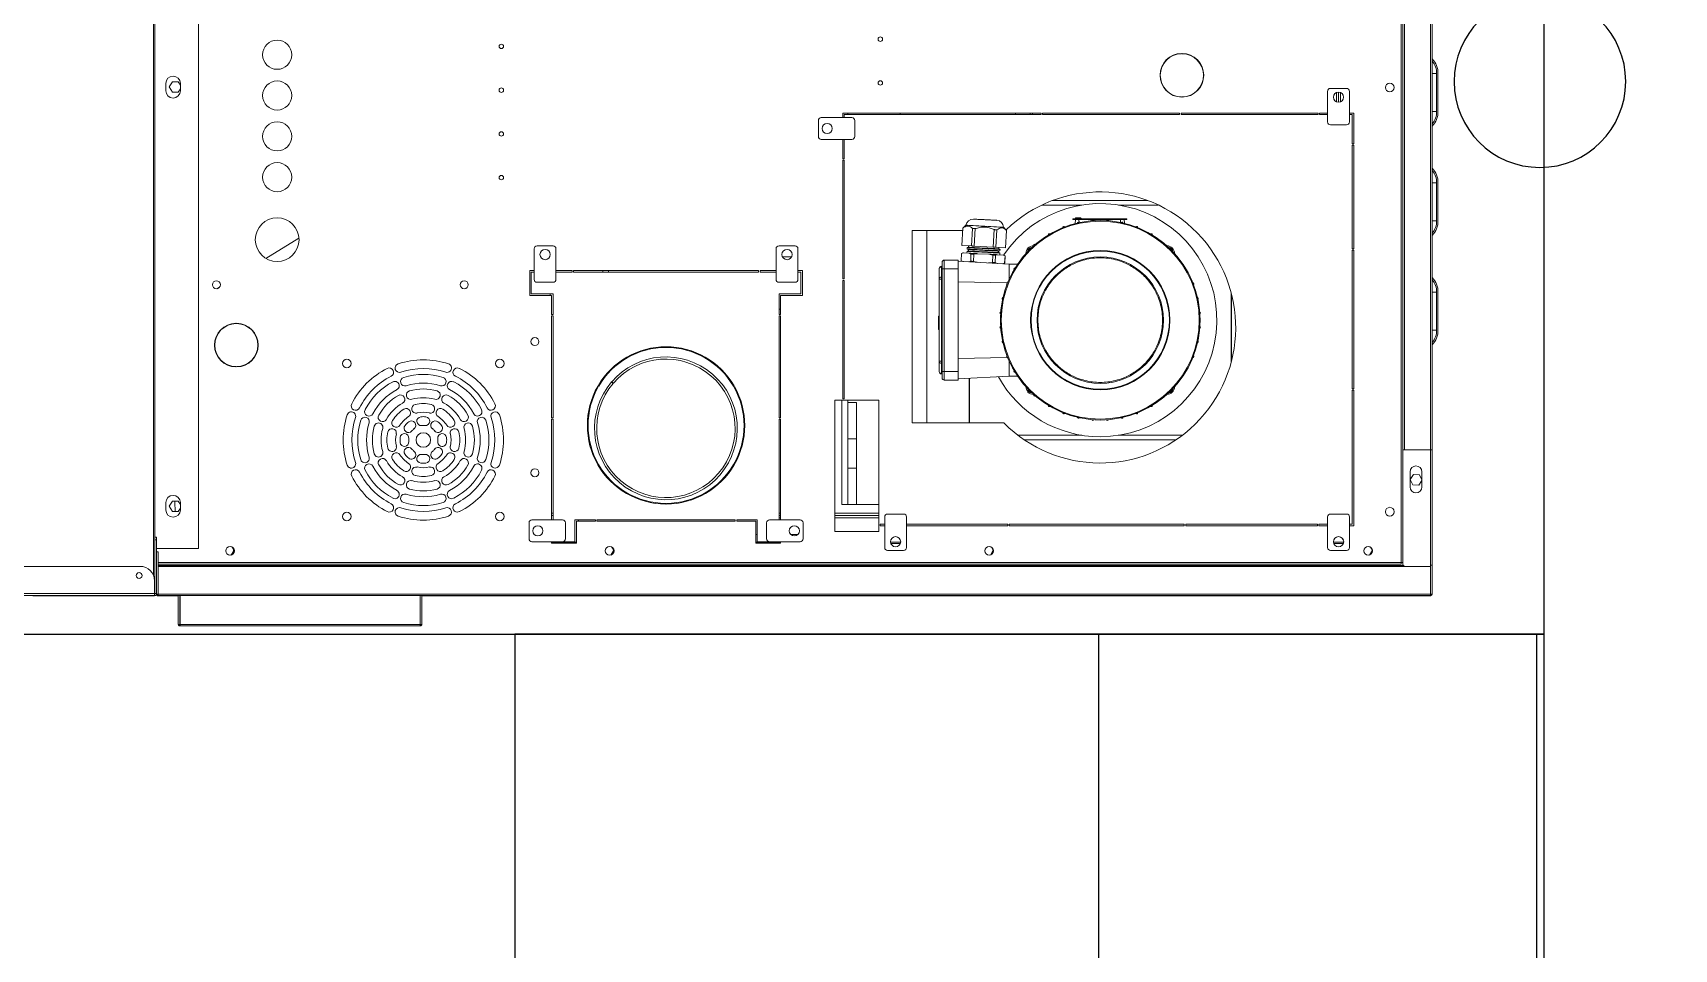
# Model space of a CAD drawing. Header units: millimetres. Extents: x 13502 to 23536, y 11874 to 14203.
# Drawn here: x 21986.2 to 22098.8, y 12847.5 to 12910.4 of the extents above; entities that cross this region are included whole.
import ezdxf

# ---------------------------------------------------------------- set-up
doc = ezdxf.new("R2010")
doc.units = ezdxf.units.MM
doc.linetypes.add('DASHDOT', pattern=[25.4, 12.7, -6.35, 0, -6.35])
for name, color, linetype in [('S2000-019 Su Tes İşaretler', 5, 'Continuous'), ('SIH', 4, 'Continuous'), ('wall', 4, 'Continuous')]:
    doc.layers.add(name, color=color, linetype=linetype)

# ---------------------------------------------------------------- blocks, each defined once
blk = doc.blocks.new('A$C75AA7FFD')
at = {"color": 1, "linetype": 'Continuous', "lineweight": 0}
for p, q in [((123.39, 64.68), (123.39, 4.35)), ((123.5, 5.87), (123.5, 64.64)), ((123.5, 4.35), (123.5, 64.64)), ((123.61, 12.07), (123.61, 64.63)), ((125.39, 12.07), (125.39, 63.68)), ((125.5, 12.07), (125.5, 63.75)), ((37.78, 53.57), (37.78, 3.47)), ((37.88, 53.57), (37.88, 3)), ((37.88, 6.08), (37.88, 45.02)), ((40.88, 5.3), (40.88, 44.55)), ((108.32, 39.27), (108.32, 39.25)), ((108.37, 39.25), (108.37, 39.27)), ((38.63, 37.21), (38.63, 36.71)), ((38.87, 36.97), (39.08, 37.33)), ((39.08, 37.33), (39.49, 37.33)), ((39.49, 37.33), (39.63, 37.09)), ((39.63, 36.71), (39.63, 37.21)), ((125.5, 37.89), (125.8, 37.89)), ((125.8, 37.89), (125.8, 35.29)), ((125.9, 37.94), (125.9, 37.89)), ((125.9, 37.89), (125.9, 35.29)), ((125.9, 37.89), (125.9, 35.29)), ((125.9, 37.89), (125.9, 37.89)), ((39.08, 36.61), (38.87, 36.97)), ((39.49, 36.61), (39.08, 36.61)), ((39.63, 36.85), (39.49, 36.61)), ((108.32, 36.3), (108.32, 36.27)), ((108.37, 36.27), (108.37, 36.3)), ((118.33, 34.57), (118.33, 36.67)), ((118.53, 36.87), (119.63, 36.87)), ((118.94, 36.59), (118.94, 35.95)), ((119.08, 35.92), (119.08, 36.62)), ((119.23, 35.95), (119.23, 36.59)), ((119.23, 36.59), (119.23, 35.95)), ((119.83, 36.67), (119.83, 34.57)), ((85.08, 34.87), (85.08, 35.17)), ((85.08, 35.17), (98.68, 35.17)), ((85.18, 35.07), (85.18, 34.87)), ((98.68, 35.07), (85.18, 35.07)), ((85.41, 35.17), (85.41, 35.07)), ((89.01, 35.17), (89.01, 35.07)), ((96.93, 35.17), (96.93, 35.07)), ((97.92, 35.17), (97.92, 35.07)), ((97.93, 35.17), (97.93, 35.07)), ((98.09, 35.17), (98.09, 35.07)), ((98.68, 35.17), (98.68, 35.07)), ((98.78, 35.07), (98.78, 35.17)), ((98.78, 35.17), (108.18, 35.17)), ((108.18, 35.07), (98.78, 35.07)), ((108.18, 35.17), (108.18, 35.07)), ((108.28, 35.07), (108.28, 35.17)), ((108.28, 35.17), (117.68, 35.17)), ((117.68, 35.07), (108.28, 35.07)), ((117.68, 35.17), (117.68, 35.07)), ((117.78, 35.07), (117.78, 35.17)), ((117.78, 35.17), (118.33, 35.17)), ((118.33, 35.07), (117.78, 35.07)), ((119.83, 35.17), (120.13, 35.17)), ((120.03, 35.07), (119.83, 35.07)), ((120.03, 33.07), (120.03, 35.07)), ((120.13, 35.17), (120.13, 33.07)), ((125.5, 35.29), (125.8, 35.29)), ((125.9, 35.29), (125.9, 35.24)), ((125.9, 35.29), (125.9, 35.29)), ((83.4, 33.57), (83.4, 34.67)), ((83.6, 34.87), (85.7, 34.87)), ((84.25, 34.36), (84.33, 34.22)), ((84.33, 34.02), (84.25, 33.88)), ((85.9, 34.67), (85.9, 33.57)), ((119.63, 34.37), (118.53, 34.37)), ((85.7, 33.37), (83.6, 33.37)), ((85.08, 32.04), (85.08, 33.37)), ((85.18, 33.37), (85.18, 32.04)), ((120.13, 33.07), (120.03, 33.07)), ((120.03, 32.97), (120.13, 32.97)), ((120.03, 25.87), (120.03, 32.97)), ((120.13, 32.97), (120.13, 25.87)), ((85.18, 32.04), (85.08, 32.04)), ((85.08, 23.8), (85.08, 31.94)), ((85.08, 31.94), (85.18, 31.94)), ((85.18, 31.94), (85.18, 23.8)), ((125.9, 30.44), (125.9, 30.39)), ((125.5, 30.39), (125.8, 30.39)), ((125.8, 30.39), (125.8, 27.79)), ((125.9, 30.39), (125.9, 27.79)), ((125.9, 30.39), (125.9, 27.79)), ((125.9, 30.39), (125.9, 30.39)), ((101.47, 28.87), (98.74, 28.87)), ((106.01, 29.17), (99.45, 29.17)), ((106.72, 28.87), (104, 28.87)), ((89.83, 13.92), (89.83, 27.12)), ((89.83, 27.12), (93.3, 27.12)), ((90.84, 13.92), (90.84, 27.12)), ((93.25, 26.09), (93.31, 27.29)), ((93.31, 27.29), (93.25, 26.09)), ((93.31, 27.29), (93.52, 27.48)), ((93.9, 26.06), (93.97, 27.26)), ((94.15, 27.25), (94.09, 26.05)), ((95.4, 25.98), (95.46, 27.18)), ((95.65, 27.17), (95.58, 25.97)), ((96.11, 27.35), (96.3, 27.13)), ((96.3, 27.13), (96.24, 25.93)), ((96.24, 25.94), (96.3, 27.13)), ((100.16, 27.32), (100.16, 27.32)), ((100.86, 27.93), (100.86, 27.87)), ((100.86, 27.93), (100.96, 27.93)), ((100.96, 27.87), (100.86, 27.87)), ((100.96, 27.93), (104.46, 27.93)), ((100.96, 27.93), (100.96, 27.87)), ((100.96, 27.93), (100.96, 27.93)), ((100.96, 27.93), (101.06, 27.93)), ((104.46, 27.87), (100.96, 27.87)), ((101.01, 27.6), (101.03, 27.87)), ((101.04, 27.96), (101.07, 27.96)), ((101.04, 27.93), (101.04, 27.96)), ((101.06, 27.98), (101.3, 27.98)), ((101.06, 27.93), (101.06, 27.93)), ((101.06, 27.93), (104.36, 27.93)), ((101.07, 27.93), (101.07, 27.96)), ((101.07, 27.96), (101.29, 27.96)), ((101.28, 27.87), (101.29, 27.68)), ((101.29, 27.93), (101.29, 27.96)), ((101.29, 27.96), (101.38, 27.96)), ((101.3, 27.98), (101.4, 27.98)), ((101.38, 27.96), (101.42, 27.96)), ((101.38, 27.93), (101.38, 27.96)), ((101.42, 27.93), (101.42, 27.96)), ((104.12, 27.68), (104.13, 27.87)), ((104.36, 27.93), (104.36, 27.93)), ((104.36, 27.93), (104.46, 27.93)), ((104.38, 27.87), (104.4, 27.62)), ((104.56, 27.93), (104.46, 27.93)), ((104.46, 27.87), (104.46, 27.93)), ((104.46, 27.93), (104.46, 27.93)), ((104.56, 27.87), (104.46, 27.87)), ((104.56, 27.93), (104.56, 27.87)), ((105.31, 27.32), (105.31, 27.32)), ((125.5, 27.79), (125.8, 27.79)), ((125.9, 27.79), (125.9, 27.74)), ((125.9, 27.79), (125.9, 27.79)), ((47.76, 26.59), (45.5, 25.2)), ((64.1, 26.07), (65.2, 26.07)), ((80.7, 26.07), (81.8, 26.07)), ((93.25, 26.09), (93.9, 26.06)), ((93.6, 25.85), (93.61, 25.95)), ((93.71, 25.97), (93.61, 25.95)), ((93.71, 25.97), (93.71, 26.07)), ((94.09, 26.05), (95.4, 25.98)), ((95.58, 25.97), (96.24, 25.94)), ((95.77, 25.96), (95.77, 25.86)), ((98.16, 26.1), (98.16, 26.07)), ((99.16, 26.81), (99.16, 26.83)), ((106.31, 26.83), (106.31, 26.81)), ((107.45, 25.94), (107.46, 25.96)), ((107.52, 25.87), (107.56, 25.92)), ((63.9, 23.77), (63.9, 25.87)), ((65.4, 25.87), (65.4, 23.77)), ((80.5, 23.77), (80.5, 25.87)), ((80.93, 25.32), (81.56, 25.32)), ((82, 25.87), (82, 23.77)), ((92.04, 24.49), (92.04, 25.09)), ((92.04, 25.09), (92.99, 25.09)), ((92.99, 25.09), (92.99, 24.49)), ((92.99, 25.01), (96.49, 24.82)), ((93.19, 25.04), (93.22, 25.54)), ((93.22, 25.54), (93.19, 25.04)), ((93.28, 24.99), (93.19, 25.04)), ((93.19, 25.04), (93.33, 24.99)), ((93.22, 25.54), (93.32, 25.59)), ((93.36, 25.58), (93.22, 25.54)), ((93.73, 25.57), (93.36, 25.58)), ((93.59, 25.57), (93.6, 25.7)), ((93.7, 25.82), (93.6, 25.85)), ((93.6, 25.7), (93.7, 25.72)), ((93.7, 25.72), (93.7, 25.82)), ((93.7, 24.97), (93.85, 25.01)), ((93.87, 25.51), (93.73, 25.57)), ((93.85, 25.01), (93.87, 25.51)), ((94.06, 25.5), (94.04, 25)), ((94.04, 25), (94.3, 24.94)), ((94.35, 25.53), (94.06, 25.5)), ((95.09, 25.49), (94.35, 25.53)), ((95.07, 24.9), (95.34, 24.93)), ((95.37, 25.43), (95.09, 25.49)), ((95.34, 24.93), (95.37, 25.43)), ((95.56, 25.42), (95.53, 24.92)), ((95.53, 24.92), (95.67, 24.86)), ((95.7, 25.46), (95.56, 25.42)), ((96.07, 25.44), (95.7, 25.46)), ((95.76, 25.71), (95.75, 25.61)), ((95.75, 25.61), (95.85, 25.58)), ((95.86, 25.73), (95.76, 25.71)), ((95.87, 25.83), (95.77, 25.86)), ((95.85, 25.58), (95.85, 25.45)), ((95.87, 25.83), (95.86, 25.73)), ((96.04, 24.84), (96.18, 24.89)), ((96.21, 25.39), (96.07, 25.44)), ((96.19, 24.89), (96.09, 24.84)), ((96.12, 25.44), (96.21, 25.39)), ((96.18, 24.89), (96.21, 25.39)), ((96.21, 25.39), (96.19, 24.89)), ((96.49, 23.77), (96.49, 24.82)), ((96.49, 24.82), (97.07, 24.82)), ((120.13, 25.87), (120.03, 25.87)), ((120.03, 25.77), (120.13, 25.77)), ((120.03, 16.27), (120.03, 25.77)), ((120.13, 25.77), (120.13, 16.27)), ((63.6, 22.67), (63.6, 24.37)), ((63.6, 24.37), (63.9, 24.37)), ((63.7, 24.27), (63.7, 22.77)), ((63.9, 24.27), (63.7, 24.27)), ((65.4, 24.37), (66.5, 24.37)), ((66.5, 24.27), (65.4, 24.27)), ((66.5, 24.37), (66.5, 24.27)), ((66.6, 24.27), (66.6, 24.37)), ((66.6, 24.37), (79.3, 24.37)), ((79.3, 24.27), (66.6, 24.27)), ((68.61, 24.27), (68.61, 24.37)), ((69.01, 24.27), (69.01, 24.37)), ((79.3, 24.37), (79.3, 24.27)), ((79.4, 24.27), (79.4, 24.37)), ((79.4, 24.37), (80.5, 24.37)), ((80.5, 24.27), (79.4, 24.27)), ((82, 24.37), (82.3, 24.37)), ((82.2, 24.27), (82, 24.27)), ((82.2, 22.77), (82.2, 24.27)), ((82.3, 24.37), (82.3, 22.67)), ((85.18, 23.8), (85.08, 23.8)), ((85.08, 15.58), (85.08, 23.7)), ((85.08, 23.7), (85.18, 23.7)), ((85.18, 23.7), (85.18, 15.58)), ((91.69, 23.82), (91.69, 24.5)), ((91.69, 23.78), (91.84, 23.78)), ((91.69, 18.16), (91.69, 23.78)), ((91.84, 24.67), (91.84, 24.61)), ((91.84, 24.67), (91.89, 24.67)), ((91.84, 24.61), (91.84, 23.93)), ((91.89, 24.61), (91.84, 24.61)), ((91.84, 23.93), (91.84, 23.78)), ((91.84, 23.93), (91.89, 23.93)), ((91.84, 23.78), (91.84, 18.16)), ((91.89, 23.78), (91.84, 23.78)), ((91.89, 24.49), (92.04, 24.49)), ((91.89, 17.46), (91.89, 24.49)), ((92.04, 24.49), (92.99, 24.49)), ((92.04, 17.46), (92.04, 24.49)), ((92.99, 24.49), (92.99, 17.46)), ((96.9, 24.55), (96.88, 24.55)), ((42.32, 23.24), (42.14, 23.13)), ((65.1, 22.67), (63.6, 22.67)), ((63.7, 22.77), (65.2, 22.77)), ((65.2, 23.57), (64.1, 23.57)), ((65.01, 22.67), (65.01, 22.77)), ((65.1, 21.37), (65.1, 22.67)), ((65.2, 22.77), (65.2, 21.37)), ((81.8, 23.57), (80.7, 23.57)), ((80.7, 22.77), (82.2, 22.77)), ((80.7, 21.37), (80.7, 22.77)), ((82.3, 22.67), (80.8, 22.67)), ((80.8, 22.67), (80.8, 21.37)), ((92.99, 23.6), (96.33, 23.53)), ((96.39, 23.55), (96.39, 23.55)), ((109.09, 23.55), (109.08, 23.55)), ((111.71, 22.88), (111.71, 18.07)), ((111.74, 18.16), (111.74, 22.78)), ((125.5, 22.89), (125.8, 22.89)), ((125.8, 22.89), (125.8, 20.29)), ((125.9, 22.94), (125.9, 22.89)), ((125.9, 22.89), (125.9, 20.29)), ((125.9, 22.89), (125.9, 20.29)), ((125.9, 22.89), (125.9, 22.89)), ((80.7, 21.72), (80.8, 21.72)), ((43.44, 20.76), (43.44, 20.73)), ((43.49, 20.73), (43.49, 20.76)), ((65.2, 21.37), (65.1, 21.37)), ((65.1, 14.27), (65.1, 21.27)), ((65.1, 21.27), (65.2, 21.27)), ((65.2, 21.27), (65.2, 14.27)), ((80.8, 21.37), (80.7, 21.37)), ((80.7, 21.27), (80.8, 21.27)), ((80.7, 14.27), (80.7, 21.27)), ((80.8, 21.27), (80.8, 14.27)), ((91.69, 21.24), (91.64, 21.24)), ((91.64, 20.94), (91.64, 21.24)), ((91.69, 20.94), (91.64, 20.94)), ((91.64, 20.34), (91.64, 20.94)), ((91.69, 20.34), (91.64, 20.34)), ((125.5, 20.29), (125.8, 20.29)), ((125.9, 20.29), (125.9, 20.24)), ((125.9, 20.29), (125.9, 20.29)), ((42.57, 18.06), (42.61, 18.06)), ((44.32, 18.06), (44.36, 18.06)), ((91.84, 18.16), (91.69, 18.16)), ((91.69, 17.44), (91.69, 18.13)), ((91.84, 18.16), (91.84, 18.02)), ((91.84, 18.16), (91.89, 18.16)), ((91.89, 18.02), (91.84, 18.02)), ((91.84, 18.02), (91.84, 17.34)), ((96.33, 18.42), (92.99, 18.35)), ((96.39, 18.4), (96.39, 18.4)), ((96.49, 17.12), (96.49, 18.18)), ((109.08, 18.4), (109.09, 18.4)), ((43.01, 17.86), (42.94, 17.86)), ((43.44, 17.79), (43.44, 17.76)), ((43.49, 17.76), (43.49, 17.79)), ((44, 17.86), (43.92, 17.86)), ((91.84, 17.34), (91.89, 17.34)), ((91.84, 17.34), (91.84, 17.28)), ((91.89, 17.28), (91.84, 17.28)), ((91.89, 17.46), (92.04, 17.46)), ((92.04, 16.86), (92.04, 17.46)), ((92.04, 17.46), (92.99, 17.46)), ((92.99, 17.46), (92.99, 16.86)), ((96.49, 17.12), (92.99, 16.94)), ((93.74, 13.92), (93.74, 16.98)), ((93.76, 16.98), (93.76, 13.92)), ((97.07, 17.12), (96.49, 17.12)), ((96.9, 17.4), (96.88, 17.4)), ((68.26, 16.43), (68.3, 16.4)), ((68.32, 16.45), (68.28, 16.47)), ((69.33, 16.63), (69.21, 16.73)), ((69.22, 16.74), (69.33, 16.64)), ((77.61, 16.47), (77.57, 16.45)), ((77.59, 16.4), (77.63, 16.43)), ((92.04, 16.86), (92.99, 16.86)), ((97.95, 16.07), (97.91, 16.03)), ((98.03, 16), (98.01, 15.98)), ((98.14, 15.88), (98.16, 15.88)), ((98.16, 15.88), (98.16, 15.84)), ((120.13, 16.27), (120.03, 16.27)), ((120.03, 6.97), (120.03, 16.17)), ((120.03, 16.17), (120.13, 16.17)), ((120.13, 16.17), (120.13, 6.87)), ((84.54, 15.48), (87.54, 15.48)), ((84.54, 6.48), (84.54, 15.48)), ((85.01, 15.48), (85.01, 8.32)), ((85.18, 15.58), (85.08, 15.58)), ((85.41, 15.48), (85.41, 15.32)), ((86.01, 15.32), (85.41, 15.32)), ((85.41, 15.32), (85.41, 12.82)), ((86.01, 15.32), (86.01, 12.82)), ((87.54, 15.48), (87.54, 6.48)), ((99.16, 15.13), (99.16, 15.11)), ((106.31, 15.13), (106.31, 15.11)), ((65.2, 14.27), (65.1, 14.27)), ((65.1, 7.27), (65.1, 14.17)), ((65.1, 14.17), (65.2, 14.17)), ((65.2, 14.17), (65.2, 7.27)), ((80.8, 14.27), (80.7, 14.27)), ((80.7, 14.17), (80.8, 14.17)), ((80.7, 7.27), (80.7, 14.17)), ((80.8, 14.17), (80.8, 7.27)), ((96.13, 13.92), (89.83, 13.92)), ((100.16, 14.63), (100.16, 14.62)), ((105.31, 14.62), (105.31, 14.63)), ((86.01, 12.82), (85.41, 12.82)), ((85.41, 12.82), (85.41, 10.82)), ((86.01, 12.82), (86.01, 10.82)), ((101.47, 13.07), (97.09, 13.07)), ((107.95, 12.77), (97.51, 12.77)), ((108.36, 13.07), (104, 13.07)), ((125.4, 12.07), (123.5, 12.07)), ((123.5, 12.07), (123.5, 4.19)), ((125.4, 12.07), (125.5, 12.07)), ((125.4, 4.17), (125.4, 12.07)), ((125.4, 12.07), (125.4, 12.07)), ((125.4, 4.07), (125.4, 12.07)), ((125.5, 4.17), (125.5, 12.07)), ((86.01, 10.82), (85.41, 10.82)), ((85.41, 10.82), (85.41, 8.32)), ((86.01, 10.82), (86.01, 8.32)), ((124, 10.57), (124, 9.52)), ((124.01, 10.05), (124.23, 10.38)), ((124.23, 10.38), (124.63, 10.36)), ((124.63, 10.36), (124.8, 10.01)), ((124.8, 9.52), (124.8, 10.57)), ((124.19, 9.68), (124.01, 10.05)), ((124.59, 9.66), (124.19, 9.68)), ((124.8, 9.98), (124.59, 9.66)), ((38.63, 8.45), (38.63, 7.95)), ((38.87, 8.2), (39.08, 8.56)), ((39.08, 7.84), (38.87, 8.2)), ((39.08, 8.56), (39.49, 8.56)), ((39.24, 8.56), (39.24, 8.49)), ((39.24, 8.49), (39.28, 7.84)), ((39.49, 8.56), (39.63, 8.32)), ((39.63, 8.08), (39.49, 7.84)), ((39.63, 7.95), (39.63, 8.45)), ((72.92, 8.4), (72.92, 8.35)), ((72.97, 8.35), (72.97, 8.4)), ((85.41, 8.32), (85.01, 8.32)), ((86.01, 8.32), (85.41, 8.32)), ((87.54, 8.32), (86.01, 8.32)), ((39.49, 7.84), (39.08, 7.84)), ((63.55, 5.97), (63.55, 7.07)), ((63.75, 7.27), (65.85, 7.27)), ((65.2, 7.72), (65.1, 7.72)), ((65.1, 7.72), (65.2, 7.72)), ((65.1, 7.57), (65.2, 7.57)), ((66.05, 7.07), (66.05, 5.97)), ((66.7, 5.77), (66.7, 7.27)), ((66.7, 7.27), (68.1, 7.27)), ((68.1, 7.17), (66.8, 7.17)), ((66.8, 7.17), (66.8, 5.67)), ((66.95, 7.17), (66.95, 7.27)), ((68.1, 7.27), (68.1, 7.17)), ((68.2, 7.17), (68.2, 7.27)), ((68.2, 7.27), (77.7, 7.27)), ((77.7, 7.17), (68.2, 7.17)), ((77.7, 7.27), (77.7, 7.17)), ((77.8, 7.17), (77.8, 7.27)), ((77.8, 7.27), (79.2, 7.27)), ((79.1, 7.17), (77.8, 7.17)), ((79.1, 5.67), (79.1, 7.17)), ((79.2, 7.27), (79.2, 5.77)), ((79.85, 5.97), (79.85, 7.07)), ((80.05, 7.27), (82.15, 7.27)), ((80.8, 7.72), (80.7, 7.72)), ((80.7, 7.72), (80.8, 7.72)), ((80.8, 7.57), (80.7, 7.57)), ((80.7, 7.56), (80.8, 7.56)), ((80.7, 7.41), (80.8, 7.41)), ((80.8, 7.4), (80.7, 7.4)), ((82.35, 7.07), (82.35, 5.97)), ((87.54, 7.72), (84.54, 7.72)), ((84.54, 7.72), (87.54, 7.72)), ((87.54, 7.57), (84.54, 7.57)), ((84.54, 7.56), (87.54, 7.56)), ((84.54, 7.41), (87.54, 7.41)), ((87.54, 7.4), (84.54, 7.4)), ((87.64, 6.87), (87.64, 6.97)), ((87.64, 6.97), (87.95, 6.97)), ((87.95, 6.87), (87.64, 6.87)), ((87.95, 5.37), (87.95, 7.47)), ((88.15, 7.67), (89.25, 7.67)), ((89.45, 7.47), (89.45, 5.37)), ((89.45, 6.97), (96.39, 6.97)), ((96.39, 6.87), (89.45, 6.87)), ((96.39, 6.97), (96.39, 6.87)), ((96.49, 6.87), (96.49, 6.97)), ((96.49, 6.97), (108.5, 6.97)), ((108.5, 6.87), (96.49, 6.87)), ((108.5, 6.97), (108.5, 6.87)), ((108.6, 6.87), (108.6, 6.97)), ((108.6, 6.97), (117.64, 6.97)), ((117.64, 6.87), (108.6, 6.87)), ((117.64, 6.97), (117.64, 6.87)), ((117.74, 6.87), (117.74, 6.97)), ((117.74, 6.97), (118.34, 6.97)), ((118.34, 6.87), (117.74, 6.87)), ((118.34, 5.37), (118.34, 7.47)), ((118.54, 7.67), (119.64, 7.67)), ((119.84, 7.47), (119.84, 5.37)), ((119.84, 6.97), (120.03, 6.97)), ((120.13, 6.87), (119.84, 6.87)), ((38, 6.08), (37.88, 6.08)), ((37.88, 5.9), (38, 5.9)), ((38, 5.9), (38, 6.08)), ((38, 5.9), (38, 5.07)), ((65.85, 5.77), (63.75, 5.77)), ((65.1, 5.67), (65.1, 5.77)), ((65.1, 5.74), (66.8, 5.74)), ((66.8, 5.67), (65.1, 5.67)), ((65.85, 5.77), (66.7, 5.77)), ((79.2, 6.26), (79.1, 6.26)), ((79.1, 5.74), (80.8, 5.74)), ((80.8, 5.67), (79.1, 5.67)), ((79.2, 5.77), (80.05, 5.77)), ((82.15, 5.77), (80.05, 5.77)), ((80.8, 5.77), (80.8, 5.67)), ((81.97, 6.26), (81.52, 6.26)), ((87.54, 6.48), (84.54, 6.48)), ((88.35, 5.74), (89.05, 5.74)), ((88.37, 5.64), (89.02, 5.64)), ((118.74, 5.74), (119.44, 5.74)), ((118.77, 5.64), (119.41, 5.64)), ((119.36, 6), (119.42, 5.89)), ((119.42, 5.65), (119.36, 5.55)), ((123.5, 5.87), (123.5, 5.87)), ((123.5, 5.74), (123.5, 5.74)), ((38, 5.3), (40.88, 5.3)), ((38.1, 5.07), (38, 5.07)), ((38, 5.07), (38, 4.52)), ((38, 4.52), (38, 2.22)), ((38.1, 5.07), (38.1, 2.18)), ((43.32, 5.19), (43.12, 4.85)), ((43.19, 5.4), (43.32, 5.19)), ((43.28, 5.13), (43.28, 5.24)), ((69.36, 5.19), (69.16, 4.85)), ((69.23, 5.4), (69.36, 5.19)), ((89.25, 5.17), (88.15, 5.17)), ((95.4, 5.19), (95.2, 4.85)), ((95.27, 5.4), (95.4, 5.19)), ((119.64, 5.17), (118.54, 5.17)), ((121.41, 5.19), (121.21, 4.85)), ((121.29, 5.39), (121.41, 5.19)), ((8.56, 4.08), (36.86, 4.08)), ((123.39, 4.35), (38.1, 4.35)), ((123.39, 4.24), (38.1, 4.24)), ((38.1, 4.14), (123.55, 4.14)), ((123.55, 4.14), (38.1, 4.14)), ((38.1, 2.18), (38.1, 4.07)), ((38.1, 4.07), (125.4, 4.07)), ((38.1, 4.04), (38.1, 4.04)), ((123.4, 4.35), (123.39, 4.35)), ((123.39, 4.24), (123.39, 4.34)), ((123.5, 4.35), (123.4, 4.35)), ((123.5, 4.19), (123.61, 4.07)), ((125.4, 4.17), (125.5, 4.17)), ((125.4, 2.18), (125.4, 4.17)), ((125.4, 4.07), (125.4, 2.18)), ((125.5, 2.18), (125.5, 4.17)), ((37.86, 3.08), (37.86, 2.22)), ((37.88, 3), (37.88, 2.22)), ((37.86, 2.08), (7.11, 2.08)), ((7.15, 2.22), (37.86, 2.22)), ((29.51, 2.08), (29.51, 2.06)), ((29.51, 2.06), (29.51, 2.08)), ((37.85, 2.06), (29.51, 2.06)), ((29.51, 2.06), (29.51, 2.06)), ((37.85, 2.06), (37.85, 2.08)), ((37.88, 2.25), (37.86, 2.25)), ((37.86, 2.08), (37.86, 2.22)), ((37.88, 2.2), (37.88, 2.25)), ((38, 2.22), (37.88, 2.22)), ((37.98, 2.16), (38, 2.16)), ((37.98, 2.14), (38, 2.14)), ((38, 2.22), (38, 2.18)), ((38, 2.2), (38, 2.2)), ((38.1, 2.18), (38, 2.18)), ((38.08, 2.06), (38.18, 2.06)), ((38.1, 2.2), (38.1, 2.2)), ((125.4, 2.18), (38.1, 2.18)), ((38.1, 2.18), (38.1, 2.08)), ((38.1, 2.18), (38.1, 2.18)), ((125.4, 2.08), (38.1, 2.08)), ((38.18, 2.06), (39.49, 2.06)), ((39.49, 0.1), (39.49, 2.08)), ((39.59, 0.1), (39.59, 2.08)), ((39.59, 2.06), (39.61, 2.06)), ((39.61, 0.1), (39.61, 2.08)), ((56.07, 0.1), (56.07, 2.08)), ((56.07, 2.06), (56.09, 2.06)), ((56.09, 0.1), (56.09, 2.08)), ((56.19, 0.1), (56.19, 2.08)), ((56.19, 2.06), (125.27, 2.06)), ((125.27, 2.06), (125.38, 2.06)), ((125.4, 2.08), (125.4, 2.18)), ((125.4, 2.18), (125.5, 2.18)), ((39.49, 0.1), (39.59, 0.1)), ((39.59, 0.1), (39.59, 0)), ((39.61, 0.1), (39.59, 0.1)), ((39.59, 0.1), (39.59, 0.1)), ((39.61, 0.1), (56.07, 0.1)), ((56.09, 0.1), (56.07, 0.1)), ((56.09, 0.1), (56.09, 0)), ((56.19, 0.1), (56.09, 0.1)), ((56.09, 0.1), (56.09, 0.1)), ((39.59, 0), (56.09, 0))]:
    blk.add_line(p, q, dxfattribs=at)
at = {"color": 1, "linetype": 'Continuous', "lineweight": 0, "flags": 128}
for points in [[(94.82, 27.41), (94.6, 27.43), (94.4, 27.44), (94.2, 27.45), (94.02, 27.46), (93.86, 27.46), (93.73, 27.47), (93.63, 27.48), (93.56, 27.48), (93.53, 27.48), (93.52, 27.48)], [(94.15, 27.25), (94.13, 27.25), (94.1, 27.25), (94.08, 27.25), (94.06, 27.25), (94.03, 27.25), (94.01, 27.25), (93.99, 27.25), (93.97, 27.26)], [(96.11, 27.35), (96.11, 27.35), (96.07, 27.35), (96, 27.35), (95.9, 27.36), (95.77, 27.36), (95.61, 27.37), (95.43, 27.38), (95.24, 27.39), (95.03, 27.4), (94.82, 27.41)], [(95.65, 27.17), (95.62, 27.17), (95.6, 27.17), (95.58, 27.17), (95.56, 27.17), (95.53, 27.17), (95.51, 27.17), (95.48, 27.18), (95.46, 27.18)], [(101.07, 27.96), (101.07, 27.96), (101.07, 27.97), (101.07, 27.97), (101.07, 27.97), (101.07, 27.97), (101.07, 27.98), (101.07, 27.98), (101.06, 27.98)], [(95.87, 25.83), (95.85, 25.83), (95.79, 25.83), (95.7, 25.84), (95.57, 25.85), (95.42, 25.85), (95.24, 25.86), (95.05, 25.87), (94.84, 25.88), (94.63, 25.89), (94.43, 25.91), (94.23, 25.92), (94.06, 25.92), (93.9, 25.93), (93.78, 25.94), (93.68, 25.94), (93.63, 25.95), (93.61, 25.95)], [(95.77, 25.86), (95.75, 25.86), (95.7, 25.87), (95.61, 25.87), (95.5, 25.88), (95.36, 25.88), (95.2, 25.89), (95.02, 25.9), (94.83, 25.91), (94.64, 25.92), (94.46, 25.93), (94.28, 25.94), (94.12, 25.95), (93.98, 25.96), (93.86, 25.96), (93.78, 25.97), (93.73, 25.97), (93.71, 25.97)], [(94.09, 26.05), (94.07, 26.05), (94.04, 26.05), (94.02, 26.05), (93.99, 26.05), (93.97, 26.05), (93.95, 26.06), (93.93, 26.06), (93.9, 26.06)], [(95.58, 25.97), (95.56, 25.97), (95.54, 25.97), (95.52, 25.97), (95.49, 25.97), (95.47, 25.98), (95.44, 25.98), (95.42, 25.98), (95.4, 25.98)], [(93.36, 25.58), (93.34, 25.59), (93.33, 25.59), (93.32, 25.59), (93.32, 25.59)], [(95.86, 25.73), (95.84, 25.73), (95.79, 25.73), (95.7, 25.74), (95.58, 25.74), (95.44, 25.75), (95.27, 25.76), (95.08, 25.77), (94.88, 25.78), (94.68, 25.79), (94.48, 25.8), (94.29, 25.81), (94.11, 25.82), (93.95, 25.83), (93.82, 25.84), (93.72, 25.84), (93.64, 25.85), (93.61, 25.85), (93.6, 25.85)], [(93.6, 25.7), (93.61, 25.69), (93.67, 25.69), (93.76, 25.69), (93.89, 25.68), (94.04, 25.67), (94.22, 25.66), (94.41, 25.65), (94.62, 25.64), (94.83, 25.63), (95.03, 25.62), (95.23, 25.61), (95.4, 25.6), (95.56, 25.59), (95.68, 25.59), (95.78, 25.58), (95.83, 25.58), (95.85, 25.58)], [(93.7, 25.82), (93.72, 25.82), (93.77, 25.81), (93.86, 25.81), (93.97, 25.8), (94.11, 25.8), (94.27, 25.79), (94.45, 25.78), (94.64, 25.77), (94.83, 25.76), (95.01, 25.75), (95.19, 25.74), (95.35, 25.73), (95.49, 25.72), (95.6, 25.72), (95.69, 25.71), (95.74, 25.71), (95.76, 25.71)], [(93.7, 25.72), (93.71, 25.72), (93.77, 25.71), (93.85, 25.71), (93.97, 25.7), (94.11, 25.7), (94.27, 25.69), (94.44, 25.68), (94.63, 25.67), (94.82, 25.66), (95.01, 25.65), (95.18, 25.64), (95.35, 25.63), (95.49, 25.62), (95.6, 25.62), (95.68, 25.61), (95.74, 25.61), (95.75, 25.61)], [(94.35, 25.53), (94.26, 25.54), (94.18, 25.54), (94.1, 25.55), (94.02, 25.55), (93.94, 25.55), (93.87, 25.56), (93.8, 25.56), (93.73, 25.57)], [(93.85, 25.01), (93.87, 25.01), (93.89, 25.01), (93.92, 25.01), (93.94, 25), (93.96, 25), (93.99, 25), (94.01, 25), (94.04, 25)], [(93.87, 25.51), (93.9, 25.51), (93.92, 25.51), (93.94, 25.5), (93.97, 25.5), (93.99, 25.5), (94.01, 25.5), (94.04, 25.5), (94.06, 25.5)], [(95.7, 25.46), (95.63, 25.47), (95.56, 25.47), (95.49, 25.47), (95.42, 25.48), (95.34, 25.48), (95.26, 25.49), (95.17, 25.49), (95.09, 25.49)], [(95.34, 24.93), (95.37, 24.93), (95.39, 24.93), (95.41, 24.93), (95.44, 24.93), (95.46, 24.92), (95.48, 24.92), (95.51, 24.92), (95.53, 24.92)], [(95.37, 25.43), (95.39, 25.43), (95.42, 25.43), (95.44, 25.43), (95.46, 25.42), (95.49, 25.42), (95.51, 25.42), (95.53, 25.42), (95.56, 25.42)], [(96.12, 25.44), (96.11, 25.44), (96.1, 25.44), (96.09, 25.44), (96.07, 25.44)], [(43.14, 4.88), (43.09, 4.87), (43.03, 4.84)]]:
    blk.add_lwpolyline(points, dxfattribs=at)
at = {"color": 1, "linetype": 'Continuous', "lineweight": 0}
for centre, radius in [((46.27, 39.18), 1), ((61.65, 39.75), 0.15), ((87.65, 40.25), 0.15), ((46.27, 36.38), 1), ((87.65, 37.25), 0.15), ((122.6, 36.93), 0.3), ((61.65, 36.75), 0.15), ((119.08, 36.27), 0.35), ((46.27, 33.58), 1), ((61.65, 33.75), 0.15), ((84, 34.12), 0.35), ((46.27, 30.78), 1), ((61.65, 30.75), 0.15), ((46.27, 26.49), 1.5), ((102.74, 20.97), 6.85), ((102.74, 20.97), 6.79), ((64.65, 25.47), 0.35), ((81.25, 25.47), 0.35), ((102.74, 20.97), 4.78), ((102.74, 20.97), 4.74), ((102.74, 20.97), 4.34), ((42.1, 23.4), 0.275), ((59.1, 23.4), 0.275), ((63.95, 19.5), 0.275), ((51.05, 18), 0.3), ((61.55, 18), 0.3), ((56.3, 12.75), 0.5), ((63.95, 10.5), 0.275), ((122.6, 7.83), 0.3), ((51.05, 7.5), 0.3), ((61.55, 7.5), 0.3), ((64.15, 6.52), 0.35), ((81.75, 6.52), 0.35), ((88.7, 5.77), 0.35), ((119.09, 5.77), 0.35), ((43.04, 5.14), 0.3), ((69.08, 5.14), 0.3), ((95.12, 5.14), 0.3), ((121.12, 5.14), 0.3), ((36.8, 3.45), 0.2)]:
    blk.add_circle(centre, radius, dxfattribs=at)
for centre, radius, start, end in [((108.34, 37.77), 1.5, 90.955, 269.045), ((108.34, 37.77), 1.48, 90.9712, 269.0288), ((108.34, 37.77), 1.5, 270.955, 89.045), ((108.34, 37.77), 1.48, 270.9712, 89.0288), ((124.58, 37.94), 1.33, 357.8503, 45.7468), ((124.58, 37.94), 1.23, 357.675, 41), ((39.13, 37.21), 0.5, 0, 180), ((39.13, 36.71), 0.5, 180, 0), ((118.53, 36.67), 0.2, 90, 180), ((119.63, 36.67), 0.2, 0, 90), ((124.58, 35.24), 1.33, 314.2532, 2.1497), ((124.58, 35.24), 1.23, 319, 2.325), ((83.6, 34.67), 0.2, 90, 180), ((85.7, 34.67), 0.2, 0, 90), ((118.53, 34.57), 0.2, 180, 270), ((119.63, 34.57), 0.2, 270, 0), ((83.6, 33.57), 0.2, 180, 270), ((85.7, 33.57), 0.2, 270, 0), ((124.58, 30.44), 1.33, 357.8503, 45.7468), ((124.58, 30.44), 1.23, 357.675, 41), ((102.73, 20.47), 9.3, 224.7731, 133.9428), ((102.74, 20.97), 8, 270, 146.0443), ((93.31, 27.26), 0.0273, 82.8194, 91.1278), ((94.02, 27.4), 0.5, 87, 170.9388), ((95.61, 27.32), 0.5, 3.0612, 87), ((96.28, 26.77), 0.367, 86.7041, 87.3203), ((100.24, 27.32), 0.075, 38.8216, 180), ((101.06, 27.96), 0.02, 90, 180), ((101.24, 27.63), 0.075, 30.0301, 175.3622), ((101.4, 27.96), 0.0178, 101.4064, 188.0807), ((101.4, 27.96), 0.02, 0, 90), ((102.24, 27.78), 0.075, 21.5352, 166.8673), ((103.24, 27.78), 0.075, 13.1327, 158.4648), ((104.24, 27.63), 0.075, 4.6378, 149.9699), ((105.24, 27.32), 0.075, 0, 141.1784), ((124.58, 27.74), 1.23, 319, 2.325), ((124.58, 27.74), 1.33, 314.2532, 2.1497), ((64.1, 25.87), 0.2, 90, 180), ((65.2, 25.87), 0.2, 0, 90), ((80.7, 25.87), 0.2, 90, 180), ((81.8, 25.87), 0.2, 0, 90), ((93.27, 26.46), 0.367, 266.7041, 267.3203), ((96.25, 26.09), 0.156, 266.2444, 267.6936), ((98.14, 25.57), 0.5, 87.5706, 182.5008), ((98.14, 25.57), 0.41, 100.6318, 169.3682), ((98.24, 26.1), 0.075, 58.5836, 180), ((99.24, 26.83), 0.075, 48.1858, 180), ((106.24, 26.83), 0.075, 0, 131.8142), ((107.33, 25.57), 0.5, 357.4992, 92.5008), ((107.34, 25.57), 0.41, 10.6318, 79.3682), ((92.04, 24.94), 0.15, 90, 180), ((93.18, 24.86), 0.181, 86.3497, 87.5974), ((93.27, 26.62), 1.08, 266.9116, 267.1219), ((96.17, 24.67), 0.22, 86.5032, 87.5303), ((96.19, 25.02), 0.367, 86.7041, 87.3203), ((64.1, 23.77), 0.2, 180, 270), ((65.2, 23.77), 0.2, 270, 0), ((80.7, 23.77), 0.2, 180, 270), ((81.8, 23.77), 0.2, 270, 0), ((91.84, 24.52), 0.15, 90, 180), ((91.82, 24.48), 0.134, 81.9506, 168.5781), ((91.82, 23.79), 0.134, 81.9506, 168.5781), ((96.88, 24.47), 0.075, 90, 221.8142), ((124.58, 22.94), 1.33, 357.8503, 45.7468), ((124.58, 22.94), 1.23, 357.675, 41), ((96.08, 22.47), 0.075, 94.6378, 239.9699), ((96.39, 23.47), 0.075, 90, 231.1784), ((109.09, 23.47), 0.075, 308.8216, 90), ((109.39, 22.47), 0.075, 300.0301, 85.3622), ((95.93, 21.47), 0.075, 103.1327, 248.4648), ((109.54, 21.47), 0.075, 291.5352, 76.8673), ((43.47, 19.26), 1.5, 90.955, 269.045), ((43.47, 19.26), 1.48, 90.9712, 269.0288), ((43.47, 19.26), 1.5, 270.955, 89.045), ((43.47, 19.26), 1.48, 270.9712, 89.0288), ((95.93, 20.47), 0.075, 111.5352, 256.8673), ((109.54, 20.47), 0.075, 283.1327, 68.4648), ((124.58, 20.24), 1.33, 314.2532, 2.1497), ((124.58, 20.24), 1.23, 319, 2.325), ((72.95, 13.75), 5.4, 30.2653, 149.7347), ((96.08, 19.47), 0.075, 120.0301, 265.3622), ((109.39, 19.47), 0.075, 274.6378, 59.9699), ((56.3, 12.75), 5.5, 71.7215, 108.2785), ((72.94, 13.55), 4.9, 139.5199, 139.3993), ((72.94, 13.55), 4.75, 139.5199, 139.3993), ((72.95, 13.75), 5.35, 30.2677, 149.7323), ((91.82, 18.15), 0.134, 191.424, 278.0473), ((96.39, 18.47), 0.075, 128.8216, 270), ((109.09, 18.47), 0.075, 270, 51.1784), ((56.3, 12.75), 5.5, 116.7215, 153.2785), ((56.3, 12.75), 4.9, 116.7215, 153.2785), ((53.96, 17.39), 0.3, 296.7215, 116.7215), ((54.66, 17.69), 0.3, 108.2785, 288.2785), ((55.04, 16.76), 0.3, 107.4576, 287.4576), ((56.3, 12.75), 4.9, 71.7215, 108.2785), ((56.3, 12.75), 4.5, 72.5424, 107.4576), ((57.56, 16.76), 0.3, 252.5424, 72.5424), ((57.93, 17.69), 0.3, 251.7215, 71.7215), ((58.63, 17.39), 0.3, 63.2785, 243.2785), ((56.3, 12.75), 4.9, 26.7215, 63.2785), ((56.3, 12.75), 5.5, 26.7215, 63.2785), ((91.82, 17.47), 0.134, 191.424, 278.0473), ((91.84, 17.43), 0.15, 180, 270), ((92.04, 17.01), 0.15, 180, 270), ((102.74, 20.97), 8, 209.0849, 270), ((96.88, 17.47), 0.075, 138.1858, 270), ((56.3, 12.75), 4.5, 117.5424, 152.4576), ((56.3, 12.75), 3.9, 117.5424, 152.4576), ((56.3, 12.75), 3.5, 119.2507, 150.7493), ((54.35, 16.47), 0.3, 297.5424, 117.5424), ((54.73, 15.54), 0.3, 299.2507, 119.2507), ((56.3, 12.75), 3.9, 72.5424, 107.4576), ((55.43, 15.83), 0.3, 105.7493, 285.7493), ((56.3, 12.75), 3.5, 74.2507, 105.7493), ((57.16, 15.83), 0.3, 254.2507, 74.2507), ((57.86, 15.54), 0.3, 60.7493, 240.7493), ((58.24, 16.47), 0.3, 62.4576, 242.4576), ((56.3, 12.75), 3.5, 29.2507, 60.7493), ((56.3, 12.75), 3.9, 27.5424, 62.4576), ((56.3, 12.75), 4.5, 27.5424, 62.4576), ((72.95, 13.75), 5.4, 150.2653, 269.7347), ((72.95, 13.75), 5.35, 150.2677, 269.7323), ((72.95, 13.75), 5.4, 270.2653, 29.7347), ((72.95, 13.75), 5.35, 270.2677, 29.7323), ((98.14, 16.38), 0.5, 177.4992, 270), ((98.14, 16.37), 0.41, 190.6318, 259.3682), ((98.24, 15.84), 0.075, 180, 301.4164), ((107.33, 16.38), 0.5, 267.4992, 2.5008), ((107.34, 16.37), 0.41, 280.6318, 349.3682), ((51.36, 14.38), 0.3, 341.7215, 161.7215), ((51.65, 15.09), 0.3, 153.2785, 333.2785), ((52.57, 14.69), 0.3, 152.4576, 332.4576), ((56.3, 12.75), 2.9, 119.2507, 150.7493), ((56.3, 12.75), 2.5, 122.291, 147.709), ((55.12, 14.61), 0.3, 302.291, 122.291), ((56.3, 12.75), 2.9, 74.2507, 105.7493), ((55.81, 14.89), 0.3, 102.709, 282.709), ((56.3, 12.75), 2.5, 77.291, 102.709), ((56.3, 12.75), 1.9, 77.291, 102.709), ((56.78, 14.89), 0.3, 257.291, 77.291), ((57.47, 14.61), 0.3, 57.709, 237.709), ((56.3, 12.75), 2.5, 32.291, 57.709), ((56.3, 12.75), 2.9, 29.2507, 60.7493), ((60.02, 14.69), 0.3, 207.5424, 27.5424), ((60.94, 15.09), 0.3, 206.7215, 26.7215), ((61.23, 14.38), 0.3, 18.2785, 198.2785), ((99.24, 15.11), 0.075, 180, 311.8142), ((106.24, 15.11), 0.075, 228.1858, 0), ((56.3, 12.75), 5.5, 161.7215, 198.2785), ((56.3, 12.75), 4.9, 161.7215, 198.2785), ((56.3, 12.75), 4.5, 162.5424, 197.4576), ((52.29, 14.01), 0.3, 342.5424, 162.5424), ((56.3, 12.75), 3.9, 162.5424, 197.4576), ((56.3, 12.75), 3.5, 164.2507, 195.7493), ((53.22, 13.62), 0.3, 344.2507, 164.2507), ((53.5, 14.31), 0.3, 150.7493, 330.7493), ((56.3, 12.75), 2.9, 164.2507, 195.7493), ((54.15, 13.23), 0.3, 347.291, 167.291), ((54.44, 13.92), 0.3, 147.709, 327.709), ((56.3, 12.75), 1.9, 122.291, 147.709), ((55.28, 13.56), 0.3, 141.2793, 321.2793), ((56.3, 12.75), 1.6, 128.7207, 141.2793), ((55.48, 13.76), 0.3, 308.7207, 128.7207), ((56.3, 12.75), 1, 128.7207, 141.2793), ((56.15, 14.04), 0.3, 96.2793, 276.2793), ((56.3, 12.75), 1.6, 83.7207, 96.2793), ((56.3, 12.75), 1, 83.7207, 96.2793), ((56.44, 14.04), 0.3, 263.7207, 83.7207), ((57.11, 13.76), 0.3, 51.2793, 231.2793), ((56.3, 12.75), 1, 38.7207, 51.2793), ((57.31, 13.56), 0.3, 218.7207, 38.7207), ((56.3, 12.75), 1.6, 38.7207, 51.2793), ((56.3, 12.75), 1.9, 32.291, 57.709), ((58.16, 13.92), 0.3, 212.291, 32.291), ((58.44, 13.23), 0.3, 12.709, 192.709), ((59.09, 14.31), 0.3, 209.2507, 29.2507), ((59.38, 13.62), 0.3, 15.7493, 195.7493), ((56.3, 12.75), 2.9, 344.2507, 15.7493), ((56.3, 12.75), 3.5, 344.2507, 15.7493), ((60.3, 14.01), 0.3, 17.4576, 197.4576), ((56.3, 12.75), 3.9, 342.5424, 17.4576), ((56.3, 12.75), 4.5, 342.5424, 17.4576), ((56.3, 12.75), 4.9, 341.7215, 18.2785), ((56.3, 12.75), 5.5, 341.7215, 18.2785), ((100.24, 14.62), 0.075, 180, 321.1784), ((101.24, 14.32), 0.075, 184.6378, 329.9699), ((102.24, 14.17), 0.075, 193.1327, 338.4648), ((103.24, 14.17), 0.075, 201.5352, 346.8673), ((104.24, 14.32), 0.075, 210.0301, 355.3622), ((105.24, 14.62), 0.075, 218.8216, 0), ((56.3, 12.75), 2.5, 167.291, 192.709), ((56.3, 12.75), 1.9, 167.291, 192.709), ((56.3, 12.75), 1.6, 173.7207, 186.2793), ((55, 12.89), 0.3, 353.7207, 173.7207), ((55, 12.61), 0.3, 186.2793, 6.2793), ((56.3, 12.75), 1, 173.7207, 186.2793), ((57.59, 12.89), 0.3, 6.2793, 186.2793), ((56.3, 12.75), 1, 353.7207, 6.2793), ((57.59, 12.61), 0.3, 173.7207, 353.7207), ((56.3, 12.75), 1.6, 353.7207, 6.2793), ((56.3, 12.75), 1.9, 347.291, 12.709), ((56.3, 12.75), 2.5, 347.291, 12.709), ((52.29, 11.49), 0.3, 197.4576, 17.4576), ((53.22, 11.88), 0.3, 195.7493, 15.7493), ((53.5, 11.18), 0.3, 29.2507, 209.2507), ((56.3, 12.75), 2.9, 209.2507, 240.7493), ((54.15, 12.26), 0.3, 192.709, 12.709), ((54.44, 11.57), 0.3, 32.291, 212.291), ((56.3, 12.75), 2.5, 212.291, 237.709), ((56.3, 12.75), 1.9, 212.291, 237.709), ((55.28, 11.94), 0.3, 38.7207, 218.7207), ((56.3, 12.75), 1.6, 218.7207, 231.2793), ((55.48, 11.73), 0.3, 231.2793, 51.2793), ((56.3, 12.75), 1, 218.7207, 231.2793), ((56.15, 11.46), 0.3, 83.7207, 263.7207), ((56.3, 12.75), 1, 263.7207, 276.2793), ((56.44, 11.46), 0.3, 276.2793, 96.2793), ((57.11, 11.73), 0.3, 128.7207, 308.7207), ((56.3, 12.75), 1, 308.7207, 321.2793), ((57.31, 11.94), 0.3, 321.2793, 141.2793), ((56.3, 12.75), 1.6, 308.7207, 321.2793), ((56.3, 12.75), 1.9, 302.291, 327.709), ((56.3, 12.75), 2.5, 302.291, 327.709), ((56.3, 12.75), 2.9, 299.2507, 330.7493), ((58.16, 11.57), 0.3, 327.709, 147.709), ((58.44, 12.26), 0.3, 167.291, 347.291), ((59.09, 11.18), 0.3, 330.7493, 150.7493), ((59.38, 11.88), 0.3, 164.2507, 344.2507), ((60.3, 11.49), 0.3, 162.5424, 342.5424), ((51.36, 11.12), 0.3, 198.2785, 18.2785), ((51.65, 10.41), 0.3, 26.7215, 206.7215), ((56.3, 12.75), 5.5, 206.7215, 243.2785), ((56.3, 12.75), 4.9, 206.7215, 243.2785), ((52.57, 10.81), 0.3, 27.5424, 207.5424), ((56.3, 12.75), 4.5, 207.5424, 242.4576), ((56.3, 12.75), 3.9, 207.5424, 242.4576), ((56.3, 12.75), 3.5, 209.2507, 240.7493), ((54.73, 9.96), 0.3, 240.7493, 60.7493), ((55.12, 10.89), 0.3, 237.709, 57.709), ((55.81, 10.6), 0.3, 77.291, 257.291), ((56.3, 12.75), 2.5, 257.291, 282.709), ((56.3, 12.75), 1.9, 257.291, 282.709), ((56.3, 12.75), 1.6, 263.7207, 276.2793), ((56.78, 10.6), 0.3, 282.709, 102.709), ((57.47, 10.89), 0.3, 122.291, 302.291), ((57.86, 9.96), 0.3, 119.2507, 299.2507), ((56.3, 12.75), 3.5, 299.2507, 330.7493), ((56.3, 12.75), 3.9, 297.5424, 332.4576), ((56.3, 12.75), 4.5, 297.5424, 332.4576), ((56.3, 12.75), 4.9, 296.7215, 333.2785), ((56.3, 12.75), 5.5, 296.7215, 333.2785), ((60.02, 10.81), 0.3, 332.4576, 152.4576), ((60.94, 10.41), 0.3, 333.2785, 153.2785), ((61.23, 11.12), 0.3, 161.7215, 341.7215), ((124.4, 10.57), 0.4, 0, 180), ((54.35, 9.02), 0.3, 242.4576, 62.4576), ((55.04, 8.74), 0.3, 72.5424, 252.5424), ((55.43, 9.67), 0.3, 74.2507, 254.2507), ((56.3, 12.75), 3.9, 252.5424, 287.4576), ((56.3, 12.75), 3.5, 254.2507, 285.7493), ((56.3, 12.75), 2.9, 254.2507, 285.7493), ((57.16, 9.67), 0.3, 285.7493, 105.7493), ((57.56, 8.74), 0.3, 287.4576, 107.4576), ((58.24, 9.02), 0.3, 117.5424, 297.5424), ((124.4, 9.52), 0.4, 180, 0), ((39.13, 8.45), 0.5, 360, 180), ((39.13, 7.95), 0.5, 180, 360), ((53.96, 8.1), 0.3, 243.2785, 63.2785), ((54.66, 7.81), 0.3, 71.7215, 251.7215), ((56.3, 12.75), 4.9, 251.7215, 288.2785), ((56.3, 12.75), 4.5, 252.5424, 287.4576), ((57.93, 7.81), 0.3, 288.2785, 108.2785), ((58.63, 8.1), 0.3, 116.7215, 296.7215), ((56.3, 12.75), 5.5, 251.7215, 288.2785), ((63.75, 7.07), 0.2, 90, 180), ((65.85, 7.07), 0.2, 0, 90), ((80.05, 7.07), 0.2, 90, 180), ((82.15, 7.07), 0.2, 0, 90), ((88.15, 7.47), 0.2, 90, 180), ((89.25, 7.47), 0.2, 0, 90), ((118.54, 7.47), 0.2, 90, 180), ((119.64, 7.47), 0.2, 0, 90), ((63.75, 5.97), 0.2, 180, 270), ((65.85, 5.97), 0.2, 270, 0), ((80.05, 5.97), 0.2, 180, 270), ((82.15, 5.97), 0.2, 270, 0), ((88.15, 5.37), 0.2, 180, 270), ((89.25, 5.37), 0.2, 270, 0), ((118.54, 5.37), 0.2, 180, 270), ((119.64, 5.37), 0.2, 270, 0), ((36.8, 3.45), 0.2, 90, 269.8562), ((36.86, 3.08), 1, 0, 90), ((37.85, 2.19), 0.13, 270, 312.7697), ((37.86, 2.22), 0.02, 270, 0), ((37.86, 2.22), 0.14, 270, 0), ((37.88, 2.25), 0.01, 270, 292.8059), ((38.08, 2.2), 0.101, 201.3962, 223.3084), ((38.1, 2.18), 0.101, 180, 270), ((125.4, 2.2), 0.001, 270, 0), ((125.4, 2.18), 0.001, 270, 0), ((125.4, 2.18), 0.101, 270, 0)]:
    blk.add_arc(centre, radius, start, end, dxfattribs=at)
at = {"color": 1, "linetype": 'Continuous', "lineweight": 0, "extrusion": (0, 0, -1)}
blk.add_ellipse((101.3, 27.96), major_axis=(0, 0.02), ratio=0.164522, start_param=4.712389, end_param=6.283185, dxfattribs=at)
at = {"color": 1, "linetype": 'Continuous', "lineweight": 0}
for points, knots in [([(93.97, 27.26), (93.92, 27.3), (93.83, 27.38), (93.68, 27.43), (93.53, 27.42), (93.41, 27.36), (93.34, 27.31), (93.31, 27.29)], [0, 0, 0, 0, 0.223857, 0.454649, 0.662363, 0.878383, 1, 1, 1, 1]), ([(94.84, 27.86), (94.74, 27.87), (94.59, 27.87), (94.4, 27.88), (94.27, 27.89), (94.17, 27.9), (94.07, 27.9), (94.05, 27.9), (94.04, 27.9)], [0, 0, 0, 0, 0.239456, 0.368361, 0.5, 0.631637, 0.760547, 1, 1, 1, 1]), ([(95.46, 27.18), (95.37, 27.22), (95.18, 27.3), (94.89, 27.37), (94.59, 27.36), (94.35, 27.31), (94.21, 27.26), (94.15, 27.25)], [0, 0, 0, 0, 0.223854, 0.454647, 0.66236, 0.878382, 1, 1, 1, 1]), ([(95.64, 27.82), (95.63, 27.82), (95.61, 27.82), (95.51, 27.83), (95.41, 27.83), (95.28, 27.84), (95.1, 27.85), (94.94, 27.86), (94.84, 27.86)], [0, 0, 0, 0, 0.239453, 0.368363, 0.5, 0.631639, 0.760544, 1, 1, 1, 1]), ([(96.3, 27.13), (96.26, 27.17), (96.16, 27.25), (96.02, 27.31), (95.87, 27.3), (95.75, 27.24), (95.67, 27.19), (95.65, 27.17)], [0, 0, 0, 0, 0.223851, 0.454642, 0.662358, 0.878378, 1, 1, 1, 1]), ([(91.89, 24.49), (91.89, 24.54), (91.89, 24.63), (91.89, 24.74), (91.89, 24.81), (91.89, 24.87), (91.89, 24.92), (91.89, 24.93), (91.89, 24.94)], [0, 0, 0, 0, 0.239452, 0.368358, 0.499993, 0.631633, 0.76053, 1, 1, 1, 1]), ([(98.46, 20.97), (98.47, 20.8), (98.48, 20.45), (98.58, 19.92), (98.74, 19.43), (98.93, 19), (99.15, 18.63), (99.41, 18.27), (99.71, 17.95), (100.04, 17.65), (100.39, 17.39), (100.77, 17.17), (101.2, 16.98), (101.68, 16.82), (102.21, 16.72), (102.74, 16.69), (103.26, 16.72), (103.79, 16.82), (104.28, 16.98), (104.71, 17.17), (105.08, 17.39), (105.44, 17.65), (105.76, 17.95), (106.06, 18.27), (106.32, 18.63), (106.54, 19), (106.73, 19.43), (106.89, 19.92), (106.99, 20.45), (107.02, 20.97), (106.99, 21.5), (106.89, 22.03), (106.73, 22.51), (106.54, 22.94), (106.32, 23.32), (106.06, 23.67), (105.76, 24), (105.44, 24.3), (105.08, 24.55), (104.71, 24.77), (104.28, 24.97), (103.79, 25.13), (103.26, 25.23), (102.74, 25.26), (102.21, 25.23), (101.68, 25.13), (101.2, 24.97), (100.77, 24.77), (100.39, 24.55), (100.04, 24.3), (99.71, 24), (99.41, 23.67), (99.15, 23.32), (98.93, 22.94), (98.74, 22.51), (98.58, 22.03), (98.48, 21.5), (98.47, 21.15), (98.46, 20.97)], [0, 0, 0, 0, 0.019407, 0.039418, 0.059988, 0.076071, 0.092152, 0.108577, 0.125, 0.141425, 0.157848, 0.173931, 0.190012, 0.210584, 0.230593, 0.25, 0.269408, 0.289417, 0.309988, 0.326071, 0.342152, 0.358577, 0.375, 0.391425, 0.407848, 0.423931, 0.440012, 0.460584, 0.480593, 0.5, 0.519408, 0.539418, 0.559988, 0.576071, 0.592152, 0.608577, 0.625, 0.641425, 0.657848, 0.673931, 0.690012, 0.710584, 0.730593, 0.75, 0.769408, 0.789418, 0.809988, 0.826071, 0.842152, 0.858577, 0.875, 0.891425, 0.907848, 0.923931, 0.940012, 0.960584, 0.980592, 1, 1, 1, 1]), ([(91.69, 23.82), (91.69, 23.81), (91.69, 23.8), (91.69, 23.79), (91.69, 23.78)], [0, 0, 0, 0, 0.500006, 1, 1, 1, 1]), ([(91.69, 18.16), (91.69, 18.16), (91.69, 18.14), (91.69, 18.13), (91.69, 18.13)], [0, 0, 0, 0, 0.5000311, 1, 1, 1, 1]), ([(91.89, 17.01), (91.89, 17.02), (91.89, 17.02), (91.89, 17.08), (91.89, 17.14), (91.89, 17.21), (91.89, 17.32), (91.89, 17.4), (91.89, 17.46)], [0, 0, 0, 0, 0.239469, 0.368367, 0.500005, 0.631642, 0.760545, 1, 1, 1, 1]), ([(123.39, 4.24), (123.39, 4.24), (123.39, 4.25), (123.39, 4.27), (123.39, 4.31), (123.39, 4.34), (123.39, 4.35)], [0, 0, 0, 0, 0.249983, 0.500003, 0.749991, 1, 1, 1, 1]), ([(123.39, 4.35), (123.4, 4.35), (123.43, 4.35), (123.47, 4.35), (123.49, 4.35), (123.5, 4.35), (123.5, 4.35)], [0, 0, 0, 0, 0.25001, 0.499993, 0.750014, 1, 1, 1, 1]), ([(29.51, 2.08), (29.51, 2.08), (29.51, 2.06), (29.51, 2.06), (29.51, 2.06)], [0, 0, 0, 0, 0.072019, 1, 1, 1, 1]), ([(38.08, 2.06), (38.07, 2.06), (38.04, 2.07), (38.01, 2.09), (37.99, 2.12), (37.98, 2.14), (37.98, 2.15), (37.98, 2.16)], [0, 0, 0, 0, 0.242364, 0.489591, 0.741688, 0.870231, 1, 1, 1, 1]), ([(125.45, 2.09), (125.45, 2.09), (125.44, 2.08), (125.42, 2.07), (125.39, 2.06), (125.38, 2.06)], [0, 0, 0, 0, 0.016141, 0.508066, 1, 1, 1, 1]), ([(39.59, 0), (39.58, 0), (39.55, 0), (39.52, 0.03), (39.5, 0.06), (39.49, 0.09), (39.49, 0.1)], [0, 0, 0, 0, 0.249987, 0.500016, 0.749995, 1, 1, 1, 1]), ([(39.61, 0.1), (39.61, 0.09), (39.61, 0.06), (39.6, 0.03), (39.6, 0), (39.59, 0), (39.59, 0)], [0, 0, 0, 0, 0.2499952, 0.5000025, 0.7499969, 1, 1, 1, 1]), ([(56.09, 0), (56.09, 0), (56.09, 0), (56.08, 0.03), (56.08, 0.06), (56.08, 0.09), (56.07, 0.1)], [0, 0, 0, 0, 0.250003, 0.499997, 0.749997, 1, 1, 1, 1]), ([(56.19, 0.1), (56.19, 0.09), (56.19, 0.06), (56.16, 0.03), (56.13, 0), (56.1, 0), (56.09, 0)], [0, 0, 0, 0, 0.249984, 0.499997, 0.75002, 1, 1, 1, 1])]:
    blk.add_open_spline(points, degree=3, knots=knots, dxfattribs=at)
blk = doc.blocks.new('A$C7E7D3E18')
at = {"layer": 'SIH', "linetype": 'Continuous', "const_width": 6}
blk.add_lwpolyline([(3, 6, 1), (9, 6, 1)], format="xyb", close=True, dxfattribs=at)
blk = doc.blocks.new('A$C6E87713E')
at = {"layer": 'S2000-019 Su Tes İşaretler'}
for centre in [(5.89, 6.3), (29.89, 6.3)]:
    blk.add_circle(centre, 5.89, dxfattribs=at)
blk.add_blockref('A$C7E7D3E18', (11.95, 0))

msp = doc.modelspace()

# ---------------------------------------------------------------- linework, layer by layer
for points in [[(21903.97, 12869.11), (22089.93, 12869.11), (22089.93, 13107.4), (21903.97, 13107.4)], [(22019.3, 12755.28), (22089.93, 12755.28), (22089.93, 12869.11), (22019.3, 12869.11)], [(22059.37, 12869.11), (22089.4, 12869.11), (22089.4, 12733.73), (22059.37, 12733.73)]]:
    msp.add_lwpolyline(points, close=True)
msp.add_lwpolyline([(22089.93, 12612.28), (22089.93, 13107.4), (22104.75, 13107.4), (22104.75, 12612.03)])

# ---------------------------------------------------------------- block references
msp.add_blockref('A$C75AA7FFD', (21956.73, 12869.69))
at = {"layer": 'wall', "color": 0, "linetype": 'DASHDOT', "xscale": -1, "rotation": 90}
msp.add_blockref('A$C6E87713E', (22095.93, 12936.92), dxfattribs=at)

doc.saveas('drawing.dxf')
